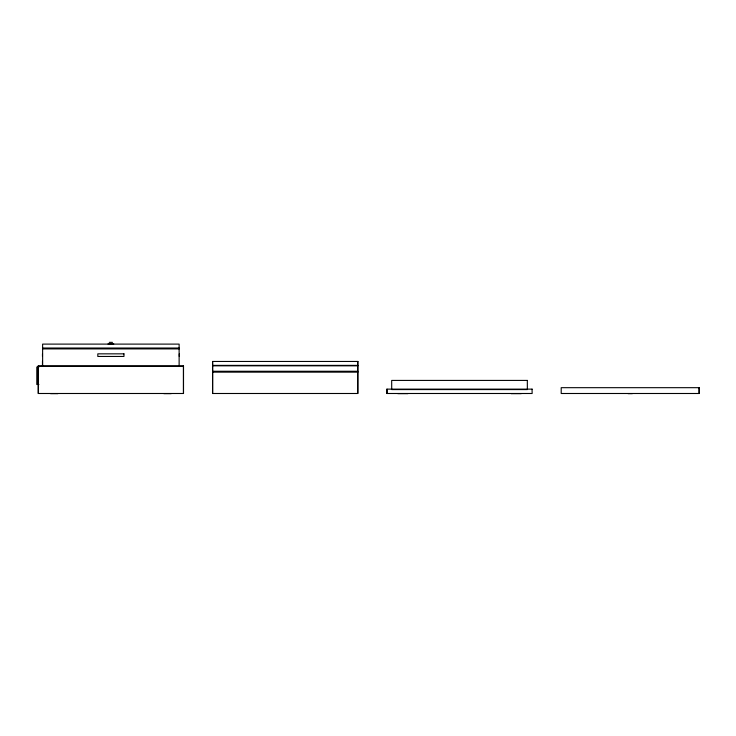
<?xml version="1.0" encoding="UTF-8"?>
<svg xmlns="http://www.w3.org/2000/svg" width="736" height="736" viewBox="0 0 736 736"><rect width="100%" height="100%" fill="white"/><g stroke="black" fill="none" stroke-linecap="round" stroke-linejoin="round"><path stroke-width="1.1" d="M109.287 342.36L112.479 342.36M107.98 343.96L113.786 343.96M42.614 348.027L179.161 348.027M42.614 348.901L179.161 348.901M212.566 365.387L357.834 365.387M38.254 365.893L183.512 365.893L183.512 393.493L38.254 393.493L38.254 365.893L38.346 368.193M212.566 365.82L357.834 365.82M38.254 366.326L183.512 366.326M38.879 367.052L36.8 367.052L36.8 384.486L38.879 384.486M212.566 371.266L357.834 371.266M212.566 372.14L357.834 372.14M527.353 380.42L391.681 380.42L391.708 389.574L527.353 389.574L527.326 380.42M50.526 393.64L57.932 393.64M163.834 393.64L171.24 393.64M397.78 393.64L407.946 393.64M511.088 393.64L521.254 393.64M628.02 393.64L632.38 393.64M699.126 387.679L699.126 393.493M386.97 389.132L386.97 393.493M357.742 361.459L357.742 393.493M212.658 361.459L212.658 393.493M183.43 365.893L183.43 393.493M179.299 353.841L179.299 356.454M179.124 366.326L179.124 344.108L42.614 344.108L42.642 366.326M42.467 353.841L42.467 356.454M42.467 361.247L42.467 366.086M38.346 384.293L38.346 393.493M38.106 367.052L38.106 384.486M123.961 353.841L97.814 353.841L97.814 356.454L123.961 356.454L123.961 353.841M357.834 361.459L212.566 361.459L212.566 393.493L357.834 393.493L357.834 361.459M699.2 387.679L561.2 387.679L561.2 393.493L699.2 393.493L699.2 387.679M532.146 389.132L386.888 389.132L386.888 393.493L532.146 393.493L532.054 389.132"/></g></svg>
